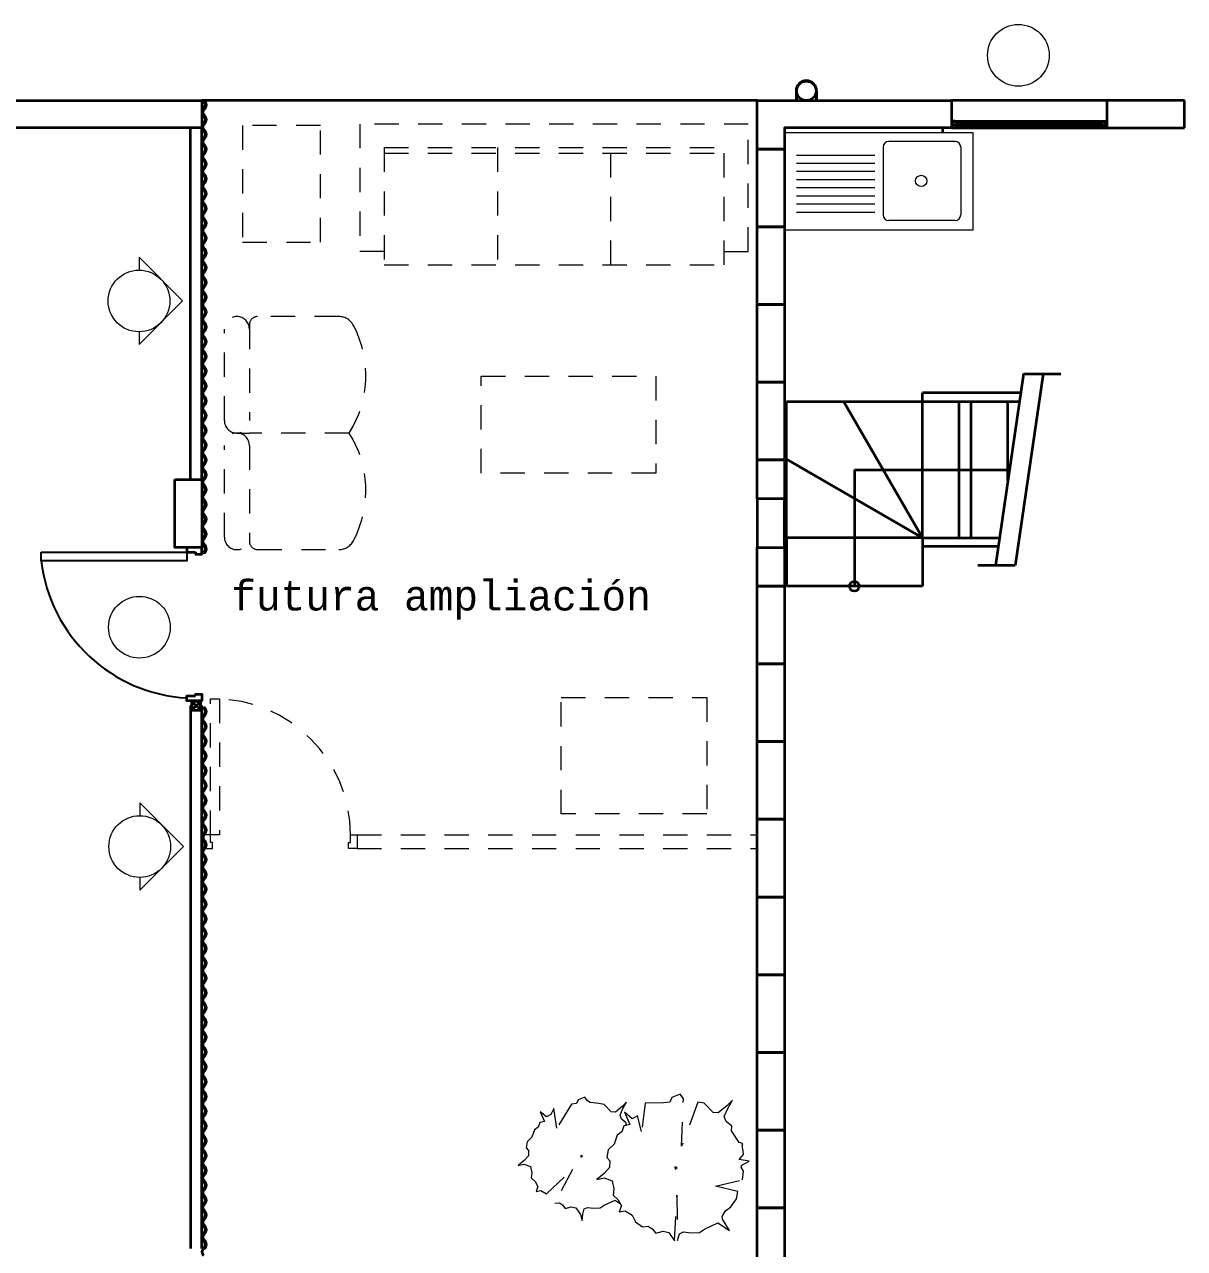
# Model space of a CAD drawing. Header units: metres. Extents: x -74.1 to 15, y -108.3 to -10.
# Drawn here: x -25.19 to -19.21, y -67.01 to -60.71 of the extents above; entities that cross this region are included whole.
import ezdxf

# ---------------------------------------------------------------- set-up
doc = ezdxf.new("R2010")
doc.units = ezdxf.units.M
doc.header["$LTSCALE"] = 5
doc.header["$MEASUREMENT"] = 0
doc.linetypes.add('HIDDEN', pattern=[0.375, 0.25, -0.125])
for name, color, linetype, lineweight in [('A-ANNO-SYMB', 3, 'Continuous', 18), ('A-DOOR-FULL', 4, 'Continuous', 25), ('A-FLOR-LEVL', 7, 'Continuous', 35), ('A-FLOR-OVHD', 3, 'HIDDEN', 18), ('A-FURN', 8, 'Continuous', 18), ('A-GLAZ-FULL', 4, 'Continuous', 25), ('A-WALL-FULL', 7, 'Continuous', 35)]:
    doc.layers.add(name, color=color, linetype=linetype, lineweight=lineweight)
doc.styles.add('planta 2$0$COTAS', font='romans.shx', dxfattribs={"height": 0.07})

msp = doc.modelspace()

# ---------------------------------------------------------------- linework, layer by layer
at = {"layer": 'A-ANNO-SYMB'}
for p, q in [((-24.5982, -61.9074), (-24.3735, -62.1321)), ((-24.5982, -61.9074), (-24.5982, -61.9732)), ((-24.5982, -62.3567), (-24.3735, -62.1321)), ((-24.5982, -62.2909), (-24.5982, -62.3567)), ((-24.5947, -64.7165), (-24.5947, -64.7823)), ((-24.5947, -64.7165), (-24.37, -64.9411)), ((-24.5947, -65.1658), (-24.37, -64.9411)), ((-24.5947, -65.1), (-24.5947, -65.1658))]:
    msp.add_line(p, q, dxfattribs=at)
for centre in [(-20.07, -60.8676), (-24.5982, -62.1321), (-24.5962, -63.8119), (-24.5947, -64.9411)]:
    msp.add_circle(centre, 0.1589, dxfattribs=at)
at = {"layer": 'A-DOOR-FULL'}
msp.add_lwpolyline([(-25.1016, -63.4259), (-24.3516, -63.4259), (-24.3516, -63.4709), (-25.1016, -63.4709)], close=True, dxfattribs=at)
msp.add_arc((-24.3085, -63.3786), 0.7984, 186.63627, 266.90667, dxfattribs=at)
at = {"layer": 'A-FLOR-LEVL'}
for p, q in [((-21.2646, -62.6959), (-21.2646, -62.6509)), ((-20.9687, -62.6509), (-21.2646, -62.6509)), ((-21.2646, -62.9468), (-21.2646, -62.6509)), ((-20.5646, -62.6509), (-20.9687, -62.6509)), ((-20.5646, -63.3509), (-20.9687, -62.6509)), ((-20.5646, -63.3509), (-20.5646, -62.6509)), ((-20.3746, -63.3509), (-20.3746, -62.6509)), ((-20.3138, -63.3509), (-20.3138, -62.6509)), ((-20.1238, -63.0584), (-20.1238, -62.6509)), ((-20.5646, -63.3509), (-21.2646, -62.9468)), ((-21.2646, -63.3509), (-21.2646, -62.9468)), ((-20.9146, -63.0009), (-20.1154, -63.0009)), ((-20.9146, -63.0009), (-20.9146, -63.6009)), ((-20.5646, -63.3509), (-21.2646, -63.3509))]:
    msp.add_line(p, q, dxfattribs=at)
msp.add_circle((-20.9146, -63.6009), 0.025, dxfattribs=at)
at = {"layer": 'A-FLOR-OVHD', "ltscale": 0.1}
for p, q in [((-23.4607, -61.2213), (-23.4607, -61.8779)), ((-21.4607, -61.2213), (-23.4607, -61.2213)), ((-21.4607, -61.8779), (-21.4607, -61.2213)), ((-23.3362, -61.3429), (-23.3362, -61.9461)), ((-23.3362, -61.3429), (-21.5851, -61.3429)), ((-23.3362, -61.3716), (-21.5851, -61.3716)), ((-22.7525, -61.3429), (-22.7525, -61.9461)), ((-22.1688, -61.9461), (-22.1688, -61.3429)), ((-21.5851, -61.9461), (-21.5851, -61.3429)), ((-23.3362, -61.9461), (-21.5851, -61.9461)), ((-24.0302, -62.2552), (-24.0302, -62.748)), ((-23.5696, -62.2123), (-23.9873, -62.2123)), ((-24.1588, -62.748), (-24.1588, -62.2766)), ((-24.0945, -62.8123), (-24.0302, -62.8123)), ((-23.5159, -62.8123), (-24.0302, -62.8123)), ((-24.1588, -63.348), (-24.1588, -62.8766)), ((-24.0302, -62.8766), (-24.0302, -63.3694)), ((-23.9873, -63.4123), (-23.5696, -63.4123)), ((-24.2296, -64.8809), (-24.2296, -64.1809)), ((-24.2296, -64.1809), (-24.1846, -64.1809)), ((-24.1846, -64.1809), (-24.1846, -64.8809)), ((-24.1846, -64.8809), (-24.2296, -64.8809)), ((-23.4746, -64.8809), (-21.4146, -64.8809)), ((-23.4746, -64.9509), (-21.4146, -64.9509))]:
    msp.add_line(p, q, dxfattribs=at)
for points in [[(-23.6646, -61.2288), (-24.0646, -61.2288), (-24.0646, -61.8288), (-23.6646, -61.8288)], [(-22.4245, -64.1735), (-21.6745, -64.1735), (-21.6745, -64.7735), (-22.4245, -64.7735)], [(-24.2646, -64.8809), (-24.2646, -64.9509), (-24.2196, -64.9509), (-24.2196, -64.9209), (-24.2296, -64.9209), (-24.2296, -64.8809)], [(-23.4746, -64.8809), (-23.4746, -64.9509), (-23.5196, -64.9509), (-23.5196, -64.9209), (-23.5096, -64.9209), (-23.5096, -64.8809)], [(-22.099, -66.3093), (-22.0705, -66.3717), (-22.1022, -66.3793), (-22.1118, -66.4098), (-22.1361, -66.4263), (-22.1524, -66.4735), (-22.1833, -66.503), (-22.1892, -66.5416), (-22.1745, -66.5593), (-22.1752, -66.5936), (-22.2025, -66.6239), (-22.2405, -66.6555), (-22.2036, -66.6472), (-22.1624, -66.6616), (-22.154, -66.7033), (-22.1565, -66.7354), (-22.131, -66.7591), (-22.114, -66.79), (-22.1254, -66.8219), (-22.0955, -66.8158), (-22.0594, -66.8381), (-22.0423, -66.8727), (-22.0061, -66.8987), (-21.976, -66.8962), (-21.9561, -66.9096), (-21.9377, -66.9317), (-21.899, -66.922), (-21.8705, -66.9282), (-21.8408, -66.9709), (-21.8289, -66.7356), (-21.8249, -66.969), (-21.8154, -66.9348), (-21.7944, -66.9249), (-21.7553, -66.9298), (-21.7128, -66.9281), (-21.6868, -66.9102), (-21.6169, -66.8783), (-21.5572, -66.9185), (-21.5945, -66.8596), (-21.5949, -66.845), (-21.5781, -66.8161), (-21.5504, -66.7967), (-21.5216, -66.7541), (-21.5139, -66.7177), (-21.6289, -66.6888), (-21.491, -66.6574), (-21.4853, -66.6115), (-21.4983, -66.5924), (-21.4934, -66.5808), (-21.4568, -66.5616), (-21.5085, -66.5521), (-21.4862, -66.5261), (-21.4868, -66.5079), (-21.493, -66.4794), (-21.4898, -66.4692), (-21.5076, -66.4653), (-21.5468, -66.4042), (-21.5457, -66.3809), (-21.5749, -66.3564), (-21.5845, -66.3307), (-21.5663, -66.2894), (-21.5428, -66.2474), (-21.5721, -66.2754), (-21.6153, -66.3114), (-21.6418, -66.311), (-21.6877, -66.263), (-21.7215, -66.2574), (-21.8045, -66.4843), (-21.7947, -66.2396), (-21.8114, -66.2161), (-21.8551, -66.2337), (-21.865, -66.257), (-21.8968, -66.2609), (-21.9925, -66.2618), (-22.0111, -66.4085), (-22.0311, -66.3277), (-22.059, -66.3434)], [(-22.3239, -66.5313), (-22.3237, -66.5401), (-22.3154, -66.5332)], [(-21.8386, -66.5908), (-21.8382, -66.6017), (-21.8279, -66.5931)]]:
    msp.add_lwpolyline(points, close=True, dxfattribs=at)
at = {"layer": 'A-FLOR-OVHD', "ltscale": 0.1, "flags": 128}
for points in [[(-23.3362, -61.8779), (-23.4607, -61.8779)], [(-21.5851, -61.8779), (-21.4607, -61.8779)]]:
    msp.add_lwpolyline(points, dxfattribs=at)
at = {"layer": 'A-FLOR-OVHD', "ltscale": 0.1}
for points in [[(-22.8368, -62.5192), (-21.9368, -62.5192), (-21.9368, -63.0192), (-22.8368, -63.0192), (-22.8368, -62.5192)], [(-22.0904, -66.3788), (-22.0897, -66.3634), (-22.113, -66.3438), (-22.1207, -66.3233), (-22.1061, -66.2902), (-22.0874, -66.2566), (-22.1107, -66.2791), (-22.1453, -66.3078), (-22.1665, -66.3075), (-22.2032, -66.2691), (-22.2303, -66.2646), (-22.2744, -66.2594), (-22.2888, -66.2504), (-22.3022, -66.2316), (-22.3372, -66.2457), (-22.3451, -66.2643), (-22.3705, -66.2674), (-22.447, -66.3906), (-22.462, -66.2896), (-22.478, -66.3209), (-22.5003, -66.3334), (-22.5323, -66.3061), (-22.5095, -66.3561), (-22.5348, -66.3621), (-22.5425, -66.3866), (-22.562, -66.3997), (-22.575, -66.4375), (-22.5997, -66.4611), (-22.6044, -66.492), (-22.5926, -66.5062), (-22.5932, -66.5336), (-22.6151, -66.5578), (-22.6455, -66.5831), (-22.6159, -66.5765), (-22.583, -66.588), (-22.5763, -66.6214), (-22.5783, -66.647), (-22.5578, -66.666), (-22.5443, -66.6907), (-22.5534, -66.7162), (-22.5295, -66.7113), (-22.5006, -66.7292), (-22.3665, -66.6034), (-22.4579, -66.7776), (-22.4339, -66.7756), (-22.418, -66.7864), (-22.4032, -66.8041), (-22.3723, -66.7963), (-22.3495, -66.8013), (-22.3257, -66.8354), (-22.3162, -66.8665), (-22.313, -66.8339), (-22.3054, -66.8065), (-22.2886, -66.7986), (-22.2573, -66.8025), (-22.2233, -66.8012), (-22.2025, -66.7869), (-22.1466, -66.7614), (-22.1182, -66.7805)]]:
    msp.add_lwpolyline(points, dxfattribs=at)
for centre, radius, start, end in [((-24.0945, -62.2766), 0.0643, 0, 180), ((-23.9873, -62.2552), 0.0429, 90, 180), ((-23.5696, -62.298), 0.0857, 23.57818, 90), ((-23.9846, -62.5162), 0.5544, 327.7159, 27.08845), ((-24.0945, -62.748), 0.0643, 180, 0), ((-24.0945, -62.8766), 0.0643, 0, 180), ((-23.9846, -63.1084), 0.5544, 332.91155, 32.2841), ((-24.0945, -63.348), 0.0643, 180, 0), ((-23.9873, -63.3694), 0.0429, 180, 270), ((-23.5696, -63.3266), 0.0857, 270, 336.42182), ((-24.2096, -64.8809), 0.7, 0, 90)]:
    msp.add_arc(centre, radius, start, end, dxfattribs=at)
at = {"layer": 'A-FURN'}
for p, q in [((-20.3028, -61.267), (-21.2746, -61.267)), ((-20.3028, -61.767), (-20.3028, -61.267)), ((-20.7669, -61.3397), (-20.7669, -61.6888)), ((-20.8088, -61.3828), (-21.2123, -61.3828)), ((-20.8088, -61.4246), (-21.2123, -61.4246)), ((-20.8088, -61.4665), (-21.2123, -61.4665)), ((-20.8088, -61.5084), (-21.2123, -61.5084)), ((-20.8088, -61.5503), (-21.2123, -61.5503)), ((-20.8088, -61.5922), (-21.2123, -61.5922)), ((-20.8088, -61.6341), (-21.2123, -61.6341)), ((-20.8088, -61.676), (-21.2123, -61.676))]:
    msp.add_line(p, q, dxfattribs=at)
for points in [[(-20.396, -61.3106), (-20.7378, -61.3106)], [(-20.3669, -61.3397), (-20.3669, -61.6888)], [(-20.396, -61.7179), (-20.7378, -61.7179)], [(-20.3028, -61.767), (-21.2746, -61.767)]]:
    msp.add_lwpolyline(points, dxfattribs=at)
msp.add_circle((-20.5705, -61.5142), 0.0291, dxfattribs=at)
for centre, start, end in [((-20.7378, -61.3397), 90, 180), ((-20.396, -61.3397), 360, 90), ((-20.7378, -61.6888), 180, 270), ((-20.396, -61.6888), 270, 360)]:
    msp.add_arc(centre, 0.0291, start, end, dxfattribs=at)
at = {"layer": 'A-GLAZ-FULL'}
for p, q in [((-20.3979, -61.2047), (-20.4146, -61.2047)), ((-20.4121, -61.2284), (-20.4121, -61.2072)), ((-20.3979, -61.2284), (-20.4121, -61.2284)), ((-20.4079, -61.2244), (-20.4079, -61.2111)), ((-20.4079, -61.2111), (-20.3787, -61.2111)), ((-20.4079, -61.2244), (-20.3787, -61.2244)), ((-20.4001, -61.2047), (-19.6146, -61.2047)), ((-20.4001, -61.2309), (-19.6232, -61.2309)), ((-20.3979, -61.2072), (-20.3979, -61.2047)), ((-20.3979, -61.2309), (-20.3979, -61.2284)), ((-20.3887, -61.2153), (-19.6405, -61.2153)), ((-20.3887, -61.2203), (-20.3887, -61.2153)), ((-20.3887, -61.2203), (-19.6405, -61.2203)), ((-20.3787, -61.2153), (-20.3787, -61.2111)), ((-20.3787, -61.2244), (-20.3787, -61.2203)), ((-19.6213, -61.2111), (-19.6505, -61.2111)), ((-19.6505, -61.2153), (-19.6505, -61.2111)), ((-19.6505, -61.2244), (-19.6505, -61.2203)), ((-19.6213, -61.2244), (-19.6505, -61.2244)), ((-19.6405, -61.2153), (-19.6405, -61.2203)), ((-19.6232, -61.2072), (-19.6232, -61.2047)), ((-19.6232, -61.2284), (-19.6171, -61.2284)), ((-19.6232, -61.2309), (-19.6232, -61.2284)), ((-19.6213, -61.2244), (-19.6213, -61.2111)), ((-19.6171, -61.2072), (-19.6171, -61.2284)), ((-19.6146, -61.2047), (-19.6146, -61.2309))]:
    msp.add_line(p, q, dxfattribs=at)
at = {"layer": 'A-WALL-FULL'}
for p, q in [((-21.2152, -61.0509), (-21.2152, -61.1009)), ((-21.2122, -61.0509), (-21.2122, -61.1009)), ((-21.1122, -61.0509), (-21.1122, -61.1009)), ((-21.1092, -61.0509), (-21.1092, -61.1009)), ((-21.4146, -61.1009), (-24.2746, -61.1009)), ((-24.2655, -61.1035), (-24.2623, -61.0996)), ((-19.6146, -61.1009), (-20.4146, -61.1009)), ((-19.2146, -61.1009), (-19.6146, -61.1009)), ((-19.6146, -61.1009), (-19.6146, -61.2409)), ((-19.2146, -61.2409), (-19.2146, -61.1009)), ((-24.3335, -63.0509), (-24.3335, -61.2409)), ((-24.2746, -63.0509), (-24.2749, -61.2409)), ((-20.4596, -61.2659), (-20.4596, -61.2409)), ((-20.4146, -61.2409), (-19.6146, -61.2409)), ((-19.6146, -61.2409), (-19.2146, -61.2409)), ((-21.4146, -61.3509), (-21.2746, -61.3509)), ((-21.4146, -61.7509), (-21.4146, -61.3509)), ((-21.4146, -61.3509), (-21.2746, -61.3509)), ((-21.4146, -61.7509), (-21.4146, -61.3509)), ((-21.2746, -61.3509), (-21.2746, -61.7509)), ((-21.2746, -61.3509), (-21.2746, -61.7509)), ((-21.2746, -61.7509), (-21.4146, -61.7509)), ((-21.4146, -61.7509), (-21.2746, -61.7509)), ((-21.4146, -62.1509), (-21.4146, -61.7509)), ((-21.2746, -61.7509), (-21.4146, -61.7509)), ((-21.4146, -61.7509), (-21.2746, -61.7509)), ((-21.4146, -62.1509), (-21.4146, -61.7509)), ((-21.2746, -61.7509), (-21.2746, -62.1509)), ((-21.2746, -61.7509), (-21.2746, -62.1509)), ((-24.2655, -61.7893), (-24.2623, -61.7854)), ((-21.2746, -62.1509), (-21.4146, -62.1509)), ((-21.4146, -62.1509), (-21.2746, -62.1509)), ((-21.4146, -62.5509), (-21.4146, -62.1509)), ((-21.2746, -62.1509), (-21.4146, -62.1509)), ((-21.4146, -62.1509), (-21.2746, -62.1509)), ((-21.4146, -62.5509), (-21.4146, -62.1509)), ((-21.2746, -62.1509), (-21.2746, -62.5509)), ((-21.2746, -62.1509), (-21.2746, -62.5509)), ((-24.2655, -62.2084), (-24.2623, -62.2122)), ((-24.2655, -62.3225), (-24.2623, -62.3187)), ((-21.2746, -62.5509), (-21.4146, -62.5509)), ((-21.4146, -62.5509), (-21.2746, -62.5509)), ((-21.4146, -62.9509), (-21.4146, -62.5509)), ((-21.2746, -62.5509), (-21.4146, -62.5509)), ((-21.4146, -62.5509), (-21.2746, -62.5509)), ((-21.4146, -62.9509), (-21.4146, -62.5509)), ((-21.2746, -62.5509), (-21.2746, -62.9509)), ((-21.2746, -62.5509), (-21.2746, -62.9509)), ((-20.0574, -62.6059), (-20.5646, -62.6059)), ((-20.5646, -62.6509), (-20.5646, -62.6059)), ((-20.064, -62.6509), (-20.5646, -62.6509)), ((-24.2655, -62.8942), (-24.2623, -62.898)), ((-21.2746, -62.9509), (-21.4146, -62.9509)), ((-21.4146, -62.9509), (-21.2746, -62.9509)), ((-21.4146, -63.1509), (-21.4146, -62.9509)), ((-21.2746, -62.9509), (-21.4146, -62.9509)), ((-21.2746, -62.9509), (-21.2746, -63.1509)), ((-21.2746, -63.1509), (-21.4146, -63.1509)), ((-21.2646, -63.3509), (-21.2646, -63.6009)), ((-20.5646, -63.3509), (-20.1667, -63.3509)), ((-20.5646, -63.3509), (-20.5646, -63.3959)), ((-20.5646, -63.3509), (-20.5646, -63.3959)), ((-20.1733, -63.3959), (-20.5646, -63.3959)), ((-20.5646, -63.3959), (-20.5646, -63.6009)), ((-24.2655, -63.4274), (-24.2623, -63.4313)), ((-21.4146, -63.4009), (-21.2746, -63.4009)), ((-21.4146, -63.6009), (-21.4146, -63.4009)), ((-21.2746, -63.4009), (-21.2746, -63.6009)), ((-21.2746, -63.6009), (-21.4146, -63.6009)), ((-21.4146, -63.6009), (-21.2746, -63.6009)), ((-21.4146, -64.0009), (-21.4146, -63.6009)), ((-21.2746, -63.6009), (-21.2746, -64.0009)), ((-20.5646, -63.6009), (-21.2646, -63.6009)), ((-21.2746, -64.0009), (-21.4146, -64.0009)), ((-21.4146, -64.0009), (-21.2746, -64.0009)), ((-21.4146, -64.4009), (-21.4146, -64.0009)), ((-21.2746, -64.0009), (-21.2746, -64.4009)), ((-24.333, -64.2149), (-24.3326, -67.0097)), ((-24.3267, -64.194), (-24.2817, -64.2379)), ((-24.3267, -64.239), (-24.2817, -64.194)), ((-24.2746, -67.0109), (-24.2751, -64.2149)), ((-24.2655, -64.2275), (-24.2623, -64.2237)), ((-21.4146, -64.4009), (-21.2746, -64.4009)), ((-21.4146, -64.8009), (-21.4146, -64.4009)), ((-21.2746, -64.4009), (-21.4146, -64.4009)), ((-21.2746, -64.4009), (-21.2746, -64.8009)), ((-21.4146, -64.8009), (-21.2746, -64.8009)), ((-21.4146, -65.2009), (-21.4146, -64.8009)), ((-21.2746, -64.8009), (-21.4146, -64.8009)), ((-21.2746, -64.8009), (-21.2746, -65.2009)), ((-24.2655, -65.2181), (-24.2623, -65.2143)), ((-21.4146, -65.2009), (-21.2746, -65.2009)), ((-21.4146, -65.6009), (-21.4146, -65.2009)), ((-21.2746, -65.2009), (-21.4146, -65.2009)), ((-21.2746, -65.2009), (-21.2746, -65.6009)), ((-24.2655, -65.3324), (-24.2623, -65.3363)), ((-21.4146, -65.6009), (-21.2746, -65.6009)), ((-21.4146, -66.0009), (-21.4146, -65.6009)), ((-21.2746, -65.6009), (-21.4146, -65.6009)), ((-21.2746, -65.6009), (-21.2746, -66.0009)), ((-21.2746, -66.0009), (-21.4146, -66.0009)), ((-21.4146, -66.0009), (-21.2746, -66.0009)), ((-21.4146, -66.4009), (-21.4146, -66.0009)), ((-21.2746, -66.0009), (-21.2746, -66.4009)), ((-24.2655, -66.0563), (-24.2623, -66.0525)), ((-24.2655, -66.323), (-24.2623, -66.3269)), ((-21.4146, -66.4009), (-21.2746, -66.4009)), ((-21.4146, -66.8009), (-21.4146, -66.4009)), ((-21.2746, -66.4009), (-21.4146, -66.4009)), ((-21.2746, -66.4009), (-21.2746, -66.8009)), ((-21.2746, -66.8009), (-21.4146, -66.8009))]:
    msp.add_line(p, q, dxfattribs=at)
for points in [[(-25.2746, -61.1009), (-24.2746, -61.1009), (-24.2746, -61.2409), (-25.2746, -61.2409)], [(-21.4146, -61.2409), (-21.4146, -61.1009), (-20.4146, -61.1009), (-20.4146, -61.2409), (-21.2746, -61.2409), (-21.2746, -61.3509), (-21.4146, -61.3509)], [(-24.4146, -63.0509), (-24.2746, -63.0509), (-24.2746, -63.4009), (-24.4146, -63.4009)], [(-21.2746, -63.1509), (-21.4146, -63.1509), (-21.4146, -63.4009), (-21.2746, -63.4009)], [(-24.2817, -64.194), (-24.3267, -64.194), (-24.3267, -64.239), (-24.2817, -64.239)], [(-21.4146, -66.8009), (-21.2746, -66.8009), (-21.2746, -67.1509), (-21.4146, -67.1509)]]:
    msp.add_lwpolyline(points, close=True, dxfattribs=at)
at = {"layer": 'A-WALL-FULL', "const_width": 0.001}
for points in [[(-24.2809, -61.2789), (-24.2749, -61.2789), (-24.2749, -61.2409), (-24.2809, -61.2409), (-24.2829, -61.2429), (-24.3139, -61.2429), (-24.325, -61.2429), (-24.3269, -61.2409), (-24.3329, -61.2409), (-24.3329, -61.2789), (-24.3269, -61.2789)], [(-24.2811, -63.0124), (-24.2751, -63.0124), (-24.2751, -63.0504), (-24.2811, -63.0504), (-24.283, -63.0484), (-24.3141, -63.0484), (-24.3251, -63.0484), (-24.3271, -63.0504), (-24.3331, -63.0504), (-24.3331, -63.0124), (-24.3271, -63.0124)], [(-24.2811, -64.2289), (-24.2751, -64.2289), (-24.2751, -64.1909), (-24.2811, -64.1909), (-24.283, -64.1929), (-24.3141, -64.1929), (-24.3251, -64.1929), (-24.3271, -64.1909), (-24.3331, -64.1909), (-24.3331, -64.2289), (-24.3271, -64.2289)], [(-24.2808, -65.6313), (-24.2748, -65.6313), (-24.2748, -65.5933), (-24.2808, -65.5933), (-24.2827, -65.5953), (-24.3138, -65.5953), (-24.3248, -65.5953), (-24.3268, -65.5933), (-24.3328, -65.5933), (-24.3328, -65.6313), (-24.3268, -65.6313)], [(-24.2811, -66.9717), (-24.2751, -66.9717), (-24.2751, -67.0097), (-24.2811, -67.0097), (-24.283, -67.0078), (-24.3141, -67.0078), (-24.3251, -67.0078), (-24.3271, -67.0097), (-24.3331, -67.0097), (-24.3331, -66.9717), (-24.3271, -66.9717)]]:
    msp.add_lwpolyline(points, dxfattribs=at)
at = {"layer": 'A-WALL-FULL'}
for points in [[(-20.043, -62.5072), (-20.1878, -63.4946)], [(-19.9417, -62.5072), (-20.0865, -63.4946)], [(-20.043, -62.5072), (-19.8507, -62.5072)], [(-24.3066, -63.4009), (-24.3066, -63.4009), (-24.3516, -63.4009), (-24.3516, -63.4259), (-24.3066, -63.4259)], [(-24.3066, -63.4259), (-24.3066, -63.4359), (-24.2746, -63.4359), (-24.2746, -63.4009), (-24.3066, -63.4009)], [(-20.0865, -63.4946), (-20.2788, -63.4946)], [(-24.3066, -64.1909), (-24.3066, -64.1909), (-24.3516, -64.1909), (-24.3516, -64.1659), (-24.3066, -64.1659)], [(-24.3066, -64.1659), (-24.3066, -64.1559), (-24.2746, -64.1559), (-24.2746, -64.1909), (-24.3066, -64.1909)]]:
    msp.add_lwpolyline(points, dxfattribs=at)
msp.add_circle((-21.1622, -61.0509), 0.05, dxfattribs=at)
for centre, radius, start, end in [((-21.1622, -61.0509), 0.053, 0, 180), ((-24.2811, -61.1225), 0.0247, 309.42406, 50.57594), ((-24.2811, -61.1225), 0.0297, 309.42406, 50.57594), ((-24.2498, -61.1606), 0.0247, 129.42406, 230.57594), ((-24.2498, -61.1606), 0.0197, 129.42406, 230.57594), ((-24.2811, -61.1987), 0.0247, 309.42406, 50.57594), ((-24.2811, -61.1987), 0.0297, 309.42406, 50.57594), ((-24.2498, -61.2368), 0.0247, 129.42406, 230.57594), ((-24.2498, -61.2368), 0.0197, 129.42406, 230.57594), ((-24.2811, -61.2749), 0.0297, 309.42406, 50.57594), ((-24.2498, -61.313), 0.0247, 129.42406, 230.57594), ((-24.2498, -61.313), 0.0197, 129.42406, 230.57594), ((-24.2811, -61.2749), 0.0247, 309.42406, 50.57594), ((-24.2498, -61.3892), 0.0247, 129.42406, 230.57594), ((-24.2498, -61.3892), 0.0197, 129.42406, 230.57594), ((-24.2811, -61.3511), 0.0247, 309.42406, 50.57594), ((-24.2811, -61.3511), 0.0297, 309.42406, 50.57594), ((-24.2811, -61.4273), 0.0247, 309.42406, 50.57594), ((-24.2811, -61.4273), 0.0297, 309.42406, 50.57594), ((-24.2498, -61.4654), 0.0247, 129.42406, 230.57594), ((-24.2498, -61.4654), 0.0197, 129.42406, 230.57594), ((-24.2811, -61.5035), 0.0247, 309.42406, 50.57594), ((-24.2811, -61.5035), 0.0297, 309.42406, 50.57594), ((-24.2498, -61.5416), 0.0247, 129.42406, 230.57594), ((-24.2498, -61.5416), 0.0197, 129.42406, 230.57594), ((-24.2811, -61.5797), 0.0247, 309.42406, 50.57594), ((-24.2811, -61.5797), 0.0297, 309.42406, 50.57594), ((-24.2498, -61.6178), 0.0247, 129.42406, 230.57594), ((-24.2498, -61.6178), 0.0197, 129.42406, 230.57594), ((-24.2498, -61.694), 0.0247, 129.42406, 230.57594), ((-24.2498, -61.694), 0.0197, 129.42406, 230.57594), ((-24.2811, -61.6559), 0.0247, 309.42406, 50.57594), ((-24.2811, -61.6559), 0.0297, 309.42406, 50.57594), ((-24.2498, -61.7702), 0.0247, 129.42406, 230.57594), ((-24.2498, -61.7702), 0.0197, 129.42406, 230.57594), ((-24.2811, -61.7321), 0.0247, 309.42406, 50.57594), ((-24.2811, -61.7321), 0.0297, 309.42406, 50.57594), ((-24.2811, -61.8083), 0.0247, 309.42406, 50.57594), ((-24.2811, -61.8083), 0.0247, 309.42406, 50.57594), ((-24.2811, -61.8083), 0.0297, 309.42406, 50.57594), ((-24.2811, -61.8083), 0.0297, 309.42406, 50.57594), ((-24.2498, -61.8464), 0.0247, 129.42406, 230.57594), ((-24.2498, -61.8464), 0.0247, 129.42406, 230.57594), ((-24.2498, -61.8464), 0.0197, 129.42406, 230.57594), ((-24.2498, -61.8464), 0.0197, 129.42406, 230.57594), ((-24.2811, -61.8845), 0.0247, 309.42406, 50.57594), ((-24.2811, -61.8845), 0.0247, 309.42406, 50.57594), ((-24.2811, -61.8845), 0.0297, 309.42406, 50.57594), ((-24.2811, -61.8845), 0.0297, 309.42406, 50.57594), ((-24.2498, -61.9226), 0.0247, 129.42406, 230.57594), ((-24.2498, -61.9226), 0.0247, 129.42406, 230.57594), ((-24.2498, -61.9226), 0.0197, 129.42406, 230.57594), ((-24.2498, -61.9226), 0.0197, 129.42406, 230.57594), ((-24.2811, -61.9607), 0.0247, 309.42406, 50.57594), ((-24.2811, -61.9607), 0.0247, 309.42406, 50.57594), ((-24.2811, -61.9607), 0.0297, 309.42406, 50.57594), ((-24.2811, -61.9607), 0.0297, 309.42406, 50.57594), ((-24.2498, -61.9988), 0.0247, 129.42406, 230.57594), ((-24.2498, -61.9988), 0.0247, 129.42406, 230.57594), ((-24.2498, -61.9988), 0.0197, 129.42406, 230.57594), ((-24.2498, -61.9988), 0.0197, 129.42406, 230.57594), ((-24.2498, -62.075), 0.0247, 129.42406, 230.57594), ((-24.2498, -62.075), 0.0247, 129.42406, 230.57594), ((-24.2498, -62.075), 0.0197, 129.42406, 230.57594), ((-24.2498, -62.075), 0.0197, 129.42406, 230.57594), ((-24.2811, -62.0369), 0.0247, 309.42406, 50.57594), ((-24.2811, -62.0369), 0.0247, 309.42406, 50.57594), ((-24.2811, -62.0369), 0.0297, 309.42406, 50.57594), ((-24.2811, -62.0369), 0.0297, 309.42406, 50.57594), ((-24.2498, -62.1512), 0.0247, 129.42406, 230.57594), ((-24.2498, -62.1512), 0.0247, 129.42406, 230.57594), ((-24.2811, -62.1131), 0.0247, 309.42406, 50.57594), ((-24.2811, -62.1131), 0.0247, 309.42406, 50.57594), ((-24.2811, -62.1131), 0.0297, 309.42406, 50.57594), ((-24.2811, -62.1131), 0.0297, 309.42406, 50.57594), ((-24.2498, -62.1512), 0.0197, 129.42406, 230.57594), ((-24.2498, -62.1512), 0.0197, 129.42406, 230.57594), ((-24.2811, -62.1893), 0.0247, 309.42406, 50.57594), ((-24.2811, -62.1893), 0.0247, 309.42406, 50.57594), ((-24.2811, -62.1893), 0.0297, 309.42406, 50.57594), ((-24.2811, -62.1893), 0.0297, 309.42406, 50.57594), ((-24.2498, -62.2274), 0.0247, 129.42406, 230.57594), ((-24.2498, -62.2274), 0.0197, 129.42406, 230.57594), ((-24.2811, -62.2655), 0.0247, 309.42406, 50.57594), ((-24.2811, -62.2655), 0.0297, 309.42406, 50.57594), ((-24.2498, -62.3036), 0.0247, 129.42406, 230.57594), ((-24.2498, -62.3036), 0.0197, 129.42406, 230.57594), ((-24.2811, -62.3416), 0.0247, 309.42406, 50.57594), ((-24.2811, -62.3417), 0.0247, 309.42406, 50.57594), ((-24.2811, -62.3416), 0.0297, 309.42406, 50.57594), ((-24.2811, -62.3417), 0.0297, 309.42406, 50.57594), ((-24.2498, -62.3797), 0.0247, 129.42406, 230.57594), ((-24.2498, -62.3798), 0.0247, 129.42406, 230.57594), ((-24.2498, -62.3797), 0.0197, 129.42406, 230.57594), ((-24.2498, -62.3798), 0.0197, 129.42406, 230.57594), ((-24.2498, -62.4559), 0.0247, 129.42406, 230.57594), ((-24.2498, -62.456), 0.0247, 129.42406, 230.57594), ((-24.2498, -62.4559), 0.0197, 129.42406, 230.57594), ((-24.2498, -62.456), 0.0197, 129.42406, 230.57594), ((-24.2811, -62.4178), 0.0247, 309.42406, 50.57594), ((-24.2811, -62.4179), 0.0247, 309.42406, 50.57594), ((-24.2811, -62.4178), 0.0297, 309.42406, 50.57594), ((-24.2811, -62.4179), 0.0297, 309.42406, 50.57594), ((-24.2498, -62.5321), 0.0247, 129.42406, 230.57594), ((-24.2498, -62.5322), 0.0247, 129.42406, 230.57594), ((-24.2811, -62.494), 0.0247, 309.42406, 50.57594), ((-24.2811, -62.4941), 0.0247, 309.42406, 50.57594), ((-24.2811, -62.494), 0.0297, 309.42406, 50.57594), ((-24.2811, -62.4941), 0.0297, 309.42406, 50.57594), ((-24.2498, -62.5321), 0.0197, 129.42406, 230.57594), ((-24.2498, -62.5322), 0.0197, 129.42406, 230.57594), ((-24.2811, -62.5702), 0.0247, 309.42406, 50.57594), ((-24.2811, -62.5703), 0.0247, 309.42406, 50.57594), ((-24.2811, -62.5702), 0.0297, 309.42406, 50.57594), ((-24.2811, -62.5703), 0.0297, 309.42406, 50.57594), ((-24.2498, -62.6083), 0.0247, 129.42406, 230.57594), ((-24.2498, -62.6084), 0.0247, 129.42406, 230.57594), ((-24.2498, -62.6083), 0.0197, 129.42406, 230.57594), ((-24.2498, -62.6084), 0.0197, 129.42406, 230.57594), ((-24.2811, -62.6464), 0.0247, 309.42406, 50.57594), ((-24.2811, -62.6465), 0.0247, 309.42406, 50.57594), ((-24.2811, -62.6464), 0.0297, 309.42406, 50.57594), ((-24.2811, -62.6465), 0.0297, 309.42406, 50.57594), ((-24.2498, -62.6845), 0.0247, 129.42406, 230.57594), ((-24.2498, -62.6846), 0.0247, 129.42406, 230.57594), ((-24.2498, -62.6845), 0.0197, 129.42406, 230.57594), ((-24.2498, -62.6846), 0.0197, 129.42406, 230.57594), ((-24.2811, -62.7226), 0.0297, 309.42406, 50.57594), ((-24.2811, -62.7227), 0.0297, 309.42406, 50.57594), ((-24.2498, -62.7607), 0.0247, 129.42406, 230.57594), ((-24.2498, -62.7608), 0.0247, 129.42406, 230.57594), ((-24.2498, -62.7607), 0.0197, 129.42406, 230.57594), ((-24.2498, -62.7608), 0.0197, 129.42406, 230.57594), ((-24.2811, -62.7226), 0.0247, 309.42406, 50.57594), ((-24.2811, -62.7227), 0.0247, 309.42406, 50.57594), ((-24.2498, -62.8369), 0.0247, 129.42406, 230.57594), ((-24.2498, -62.837), 0.0247, 129.42406, 230.57594), ((-24.2498, -62.8369), 0.0197, 129.42406, 230.57594), ((-24.2498, -62.837), 0.0197, 129.42406, 230.57594), ((-24.2811, -62.7988), 0.0247, 309.42406, 50.57594), ((-24.2811, -62.7989), 0.0247, 309.42406, 50.57594), ((-24.2811, -62.7988), 0.0297, 309.42406, 50.57594), ((-24.2811, -62.7989), 0.0297, 309.42406, 50.57594), ((-24.2811, -62.875), 0.0247, 309.42406, 50.57594), ((-24.2811, -62.8751), 0.0247, 309.42406, 50.57594), ((-24.2811, -62.875), 0.0297, 309.42406, 50.57594), ((-24.2811, -62.8751), 0.0297, 309.42406, 50.57594), ((-24.2498, -62.9131), 0.0247, 129.42406, 230.57594), ((-24.2498, -62.9131), 0.0197, 129.42406, 230.57594), ((-24.2811, -62.9512), 0.0247, 309.42406, 50.57594), ((-24.2811, -62.9512), 0.0297, 309.42406, 50.57594), ((-24.2498, -62.9893), 0.0247, 129.42406, 230.57594), ((-24.2498, -62.9893), 0.0197, 129.42406, 230.57594), ((-24.2811, -63.0274), 0.0247, 309.42406, 50.57594), ((-24.2811, -63.0274), 0.0297, 309.42406, 50.57594), ((-24.2498, -63.0655), 0.0247, 129.42406, 230.57594), ((-24.2498, -63.0655), 0.0197, 129.42406, 230.57594), ((-24.2811, -63.1036), 0.0297, 309.42406, 50.57594), ((-24.2498, -63.1417), 0.0247, 129.42406, 230.57594), ((-24.2498, -63.1417), 0.0197, 129.42406, 230.57594), ((-24.2811, -63.1036), 0.0247, 309.42406, 50.57594), ((-24.2498, -63.2179), 0.0247, 129.42406, 230.57594), ((-24.2498, -63.2179), 0.0197, 129.42406, 230.57594), ((-24.2811, -63.1798), 0.0247, 309.42406, 50.57594), ((-24.2811, -63.1798), 0.0297, 309.42406, 50.57594), ((-24.2811, -63.256), 0.0247, 309.42406, 50.57594), ((-24.2811, -63.256), 0.0297, 309.42406, 50.57594), ((-24.2498, -63.2941), 0.0247, 129.42406, 230.57594), ((-24.2498, -63.2941), 0.0197, 129.42406, 230.57594), ((-24.2811, -63.3322), 0.0247, 309.42406, 50.57594), ((-24.2811, -63.3322), 0.0297, 309.42406, 50.57594), ((-24.2498, -63.3703), 0.0247, 129.42406, 230.57594), ((-24.2498, -63.3703), 0.0197, 129.42406, 230.57594), ((-24.2811, -63.4084), 0.0247, 309.42406, 50.57594), ((-24.2811, -63.4084), 0.0297, 309.42406, 50.57594), ((-24.2498, -64.2847), 0.0247, 129.42406, 230.57594), ((-24.2498, -64.2847), 0.0197, 129.42406, 230.57594), ((-24.2811, -64.2466), 0.0247, 309.42406, 50.57594), ((-24.2811, -64.2466), 0.0297, 309.42406, 50.57594), ((-24.2811, -64.3228), 0.0247, 309.42406, 50.57594), ((-24.2811, -64.3228), 0.0297, 309.42406, 50.57594), ((-24.2498, -64.3609), 0.0247, 129.42406, 230.57594), ((-24.2498, -64.3609), 0.0197, 129.42406, 230.57594), ((-24.2811, -64.399), 0.0247, 309.42406, 50.57594), ((-24.2811, -64.399), 0.0297, 309.42406, 50.57594), ((-24.2498, -64.4371), 0.0247, 129.42406, 230.57594), ((-24.2498, -64.4371), 0.0197, 129.42406, 230.57594), ((-24.2811, -64.4752), 0.0247, 309.42406, 50.57594), ((-24.2811, -64.4752), 0.0297, 309.42406, 50.57594), ((-24.2498, -64.5133), 0.0247, 129.42406, 230.57594), ((-24.2498, -64.5133), 0.0197, 129.42406, 230.57594), ((-24.2811, -64.5514), 0.0297, 309.42406, 50.57594), ((-24.2498, -64.5895), 0.0247, 129.42406, 230.57594), ((-24.2498, -64.5895), 0.0197, 129.42406, 230.57594), ((-24.2811, -64.5514), 0.0247, 309.42406, 50.57594), ((-24.2498, -64.6657), 0.0247, 129.42406, 230.57594), ((-24.2498, -64.6657), 0.0197, 129.42406, 230.57594), ((-24.2811, -64.6276), 0.0247, 309.42406, 50.57594), ((-24.2811, -64.6276), 0.0297, 309.42406, 50.57594), ((-24.2811, -64.7038), 0.0247, 309.42406, 50.57594), ((-24.2811, -64.7038), 0.0297, 309.42406, 50.57594), ((-24.2498, -64.7419), 0.0247, 129.42406, 230.57594), ((-24.2498, -64.7419), 0.0197, 129.42406, 230.57594), ((-24.2811, -64.78), 0.0247, 309.42406, 50.57594), ((-24.2811, -64.78), 0.0297, 309.42406, 50.57594), ((-24.2498, -64.8181), 0.0247, 129.42406, 230.57594), ((-24.2498, -64.8181), 0.0197, 129.42406, 230.57594), ((-24.2811, -64.8562), 0.0247, 309.42406, 50.57594), ((-24.2811, -64.8562), 0.0297, 309.42406, 50.57594), ((-24.2498, -64.8943), 0.0247, 129.42406, 230.57594), ((-24.2498, -64.8943), 0.0197, 129.42406, 230.57594), ((-24.2498, -64.9705), 0.0247, 129.42406, 230.57594), ((-24.2498, -64.9705), 0.0197, 129.42406, 230.57594), ((-24.2811, -64.9324), 0.0247, 309.42406, 50.57594), ((-24.2811, -64.9324), 0.0297, 309.42406, 50.57594), ((-24.2498, -65.0467), 0.0247, 129.42406, 230.57594), ((-24.2498, -65.0467), 0.0197, 129.42406, 230.57594), ((-24.2811, -65.0086), 0.0247, 309.42406, 50.57594), ((-24.2811, -65.0086), 0.0297, 309.42406, 50.57594), ((-24.2811, -65.0848), 0.0247, 309.42406, 50.57594), ((-24.2811, -65.0848), 0.0297, 309.42406, 50.57594), ((-24.2498, -65.1229), 0.0247, 129.42406, 230.57594), ((-24.2498, -65.1229), 0.0197, 129.42406, 230.57594), ((-24.2811, -65.161), 0.0247, 309.42406, 50.57594), ((-24.2811, -65.161), 0.0297, 309.42406, 50.57594), ((-24.2498, -65.1991), 0.0247, 129.42406, 230.57594), ((-24.2498, -65.1991), 0.0197, 129.42406, 230.57594), ((-24.2811, -65.2372), 0.0247, 309.42406, 50.57594), ((-24.2811, -65.2372), 0.0247, 309.42406, 50.57594), ((-24.2811, -65.2372), 0.0297, 309.42406, 50.57594), ((-24.2811, -65.2372), 0.0297, 309.42406, 50.57594), ((-24.2498, -65.2753), 0.0247, 129.42406, 230.57594), ((-24.2498, -65.2753), 0.0247, 129.42406, 230.57594), ((-24.2498, -65.2753), 0.0197, 129.42406, 230.57594), ((-24.2498, -65.2753), 0.0197, 129.42406, 230.57594), ((-24.2498, -65.3515), 0.0247, 129.42406, 230.57594), ((-24.2498, -65.3515), 0.0197, 129.42406, 230.57594), ((-24.2811, -65.3134), 0.0247, 309.42406, 50.57594), ((-24.2811, -65.3134), 0.0247, 309.42406, 50.57594), ((-24.2811, -65.3134), 0.0297, 309.42406, 50.57594), ((-24.2811, -65.3134), 0.0297, 309.42406, 50.57594), ((-24.2498, -65.4277), 0.0247, 129.42406, 230.57594), ((-24.2498, -65.4277), 0.0197, 129.42406, 230.57594), ((-24.2811, -65.3896), 0.0247, 309.42406, 50.57594), ((-24.2811, -65.3896), 0.0297, 309.42406, 50.57594), ((-24.2811, -65.4658), 0.0247, 309.42406, 50.57594), ((-24.2811, -65.4658), 0.0297, 309.42406, 50.57594), ((-24.2498, -65.5039), 0.0247, 129.42406, 230.57594), ((-24.2498, -65.5039), 0.0197, 129.42406, 230.57594), ((-24.2811, -65.542), 0.0247, 309.42406, 50.57594), ((-24.2811, -65.542), 0.0297, 309.42406, 50.57594), ((-24.2498, -65.5801), 0.0247, 129.42406, 230.57594), ((-24.2498, -65.5801), 0.0197, 129.42406, 230.57594), ((-24.2811, -65.6182), 0.0247, 309.42406, 50.57594), ((-24.2811, -65.6182), 0.0297, 309.42406, 50.57594), ((-24.2498, -65.6563), 0.0247, 129.42406, 230.57594), ((-24.2498, -65.6563), 0.0197, 129.42406, 230.57594), ((-24.2498, -65.7325), 0.0247, 129.42406, 230.57594), ((-24.2498, -65.7325), 0.0197, 129.42406, 230.57594), ((-24.2811, -65.6944), 0.0247, 309.42406, 50.57594), ((-24.2811, -65.6944), 0.0297, 309.42406, 50.57594), ((-24.2498, -65.8087), 0.0247, 129.42406, 230.57594), ((-24.2811, -65.7706), 0.0247, 309.42406, 50.57594), ((-24.2811, -65.7706), 0.0297, 309.42406, 50.57594), ((-24.2498, -65.8087), 0.0197, 129.42406, 230.57594), ((-24.2811, -65.8468), 0.0247, 309.42406, 50.57594), ((-24.2811, -65.8468), 0.0297, 309.42406, 50.57594), ((-24.2498, -65.8849), 0.0247, 129.42406, 230.57594), ((-24.2498, -65.8849), 0.0197, 129.42406, 230.57594), ((-24.2811, -65.923), 0.0247, 309.42406, 50.57594), ((-24.2811, -65.923), 0.0297, 309.42406, 50.57594), ((-24.2498, -65.9611), 0.0247, 129.42406, 230.57594), ((-24.2498, -65.9611), 0.0197, 129.42406, 230.57594), ((-24.2811, -65.9992), 0.0297, 309.42406, 50.57594), ((-24.2498, -66.0373), 0.0247, 129.42406, 230.57594), ((-24.2498, -66.0373), 0.0197, 129.42406, 230.57594), ((-24.2811, -65.9992), 0.0247, 309.42406, 50.57594), ((-24.2498, -66.1135), 0.0247, 129.42406, 230.57594), ((-24.2498, -66.1135), 0.0247, 129.42406, 230.57594), ((-24.2498, -66.1135), 0.0197, 129.42406, 230.57594), ((-24.2498, -66.1135), 0.0197, 129.42406, 230.57594), ((-24.2811, -66.0754), 0.0247, 309.42406, 50.57594), ((-24.2811, -66.0754), 0.0247, 309.42406, 50.57594), ((-24.2811, -66.0754), 0.0297, 309.42406, 50.57594), ((-24.2811, -66.0754), 0.0297, 309.42406, 50.57594), ((-24.2811, -66.1516), 0.0247, 309.42406, 50.57594), ((-24.2811, -66.1516), 0.0247, 309.42406, 50.57594), ((-24.2811, -66.1516), 0.0297, 309.42406, 50.57594), ((-24.2811, -66.1516), 0.0297, 309.42406, 50.57594), ((-24.2498, -66.1897), 0.0247, 129.42406, 230.57594), ((-24.2498, -66.1897), 0.0247, 129.42406, 230.57594), ((-24.2498, -66.1897), 0.0197, 129.42406, 230.57594), ((-24.2498, -66.1897), 0.0197, 129.42406, 230.57594), ((-24.2811, -66.2278), 0.0247, 309.42406, 50.57594), ((-24.2811, -66.2278), 0.0247, 309.42406, 50.57594), ((-24.2811, -66.2278), 0.0297, 309.42406, 50.57594), ((-24.2811, -66.2278), 0.0297, 309.42406, 50.57594), ((-24.2498, -66.2659), 0.0247, 129.42406, 230.57594), ((-24.2498, -66.2659), 0.0247, 129.42406, 230.57594), ((-24.2498, -66.2659), 0.0197, 129.42406, 230.57594), ((-24.2498, -66.2659), 0.0197, 129.42406, 230.57594), ((-24.2811, -66.304), 0.0247, 309.42406, 50.57594), ((-24.2811, -66.304), 0.0247, 309.42406, 50.57594), ((-24.2811, -66.304), 0.0297, 309.42406, 50.57594), ((-24.2811, -66.304), 0.0297, 309.42406, 50.57594), ((-24.2498, -66.3421), 0.0247, 129.42406, 230.57594), ((-24.2498, -66.3421), 0.0197, 129.42406, 230.57594), ((-24.2811, -66.3802), 0.0297, 309.42406, 50.57594), ((-24.2498, -66.4183), 0.0247, 129.42406, 230.57594), ((-24.2498, -66.4183), 0.0197, 129.42406, 230.57594), ((-24.2811, -66.3802), 0.0247, 309.42406, 50.57594), ((-24.2498, -66.4945), 0.0247, 129.42406, 230.57594), ((-24.2498, -66.4945), 0.0197, 129.42406, 230.57594), ((-24.2811, -66.4564), 0.0247, 309.42406, 50.57594), ((-24.2811, -66.4564), 0.0297, 309.42406, 50.57594), ((-24.2811, -66.5326), 0.0247, 309.42406, 50.57594), ((-24.2811, -66.5326), 0.0297, 309.42406, 50.57594), ((-24.2498, -66.5707), 0.0247, 129.42406, 230.57594), ((-24.2498, -66.5707), 0.0197, 129.42406, 230.57594), ((-24.2811, -66.6088), 0.0247, 309.42406, 50.57594), ((-24.2811, -66.6088), 0.0297, 309.42406, 50.57594), ((-24.2498, -66.6469), 0.0247, 129.42406, 230.57594), ((-24.2498, -66.6469), 0.0197, 129.42406, 230.57594), ((-24.2811, -66.685), 0.0247, 309.42406, 50.57594), ((-24.2811, -66.685), 0.0297, 309.42406, 50.57594), ((-24.2498, -66.7231), 0.0247, 129.42406, 230.57594), ((-24.2498, -66.7231), 0.0197, 129.42406, 230.57594), ((-24.2498, -66.7993), 0.0247, 129.42406, 230.57594), ((-24.2498, -66.7993), 0.0197, 129.42406, 230.57594), ((-24.2811, -66.7612), 0.0247, 309.42406, 50.57594), ((-24.2811, -66.7612), 0.0297, 309.42406, 50.57594), ((-24.2498, -66.8755), 0.0247, 129.42406, 230.57594), ((-24.2498, -66.8755), 0.0197, 129.42406, 230.57594), ((-24.2811, -66.8374), 0.0247, 309.42406, 50.57594), ((-24.2811, -66.8374), 0.0297, 309.42406, 50.57594), ((-24.2811, -66.9136), 0.0247, 309.42406, 50.57594), ((-24.2811, -66.9136), 0.0297, 309.42406, 50.57594), ((-24.2498, -66.9517), 0.0247, 129.42406, 230.57594), ((-24.2498, -66.9517), 0.0197, 129.42406, 230.57594), ((-24.2811, -66.9898), 0.0247, 309.42406, 50.57594), ((-24.2811, -66.9898), 0.0297, 309.42406, 50.57594), ((-24.2498, -67.0279), 0.0247, 129.42406, 230.57594)]:
    msp.add_arc(centre, radius, start, end, dxfattribs=at)

# ---------------------------------------------------------------- texts
at = {"layer": 'A-FLOR-OVHD', "ltscale": 0.1, "insert": (-24.1232, -63.5756), "char_height": 0.15, "width": 2.868422, "attachment_point": 1, "style": 'planta 2$0$COTAS'}
msp.add_mtext('{\\fMonospac821 BT|b0|i0|c0|p49;futura ampliación}', dxfattribs=at)

doc.saveas('drawing.dxf')
